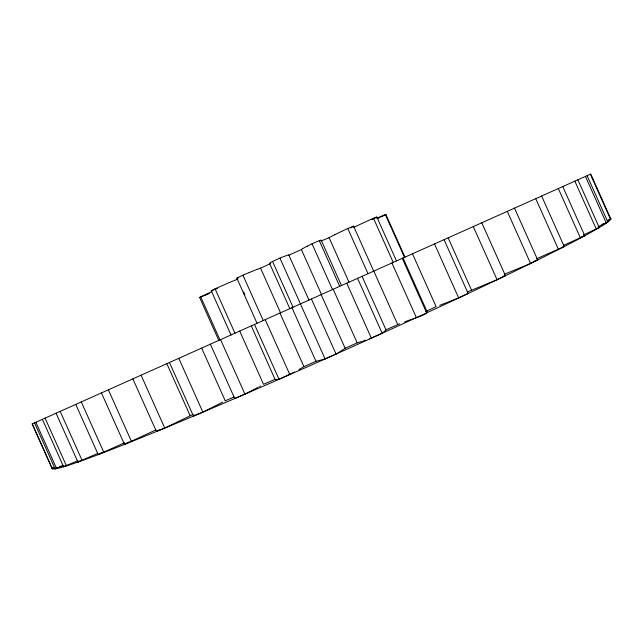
<?xml version="1.0" encoding="UTF-8"?>
<svg xmlns="http://www.w3.org/2000/svg" width="643" height="643" viewBox="0 0 643 643"><rect width="100%" height="100%" fill="white"/><g stroke="black" fill="none" stroke-linecap="round" stroke-linejoin="round"><path stroke-width="0.96" d="M386.121 329.98L382.159 333.267L369.468 338.845M607.474 220.862L610.834 218.925L590.756 174.036L32.158 423.906L52.115 468.546L54.968 467.598M275.059 379.466L251.3 325.88M610.609 219.432L590.37 174.205M234.374 397.655L234.711 398.539L244.951 394.127L257.779 387.48M169.471 362.483L193.463 416.101L194.58 415.065M404.592 322.03C408.498 319.909 429.894 314.339 426.639 311.606M362.266 341.329L357.186 342.864L345.154 348.273L337.864 353.015M321.09 240.538L321.106 240.522A15.311 0.595 -24.1 0 1 320.777 240.763M288.482 254.998L288.884 255.167A77.658 2.829 -24.1 0 1 301.414 249.597L302.355 248.825M587.107 175.668L607.828 221.996L598.135 226.738M211.973 291.609A33.565 1.214 -24 0 0 207.167 293.787L206.861 293.923A46.28 1.656 -24 0 0 200.656 296.761L199.651 297.492L218.789 340.42M132.876 378.856L156.434 431.509L156.972 431.148M270.454 262.682L270.526 262.633A50.009 1.945 -24.1 0 1 272.536 261.428L279.914 258.076A49.599 1.913 -24 0 1 284.093 256.469L284.27 256.404A35.767 1.382 -24 0 1 287.911 255.126A15.311 0.595 -24.1 0 1 288.385 255.006M157.254 430.963L157.993 430.488M336.514 353.795L325.085 358.955L316.01 361.326L303.922 366.639L300.209 368.873M158.467 430.191L159.07 429.813M577.88 179.791L599.244 227.566L583.37 234.968M101.449 392.913L124.493 444.417L126.454 443.3M337.43 353.272L336.98 353.529M299.879 369.058L299.035 369.54M126.912 443.035L127.611 442.641M128.287 442.263L128.704 442.03M260.616 385.953L260.126 386.218M294.663 371.967L279.038 379.298L275.108 379.675M562.762 186.558L584.768 235.74L563.437 245.425M75.761 404.407L98.226 454.633L100.204 453.572M259.298 386.66L258.872 386.893M100.493 453.419L101.369 452.953M101.964 452.632L102.567 452.318M225.114 400.87L234.092 397.028M321.476 240.876A77.658 2.829 -24.1 0 1 329.071 237.661L333.371 235.41A15.094 0.579 -24.2 0 1 334.545 234.824L334.738 234.727M231.014 334.955L211.25 290.773L215.075 288.795A47.518 1.744 -24 0 1 221.771 285.854L222.076 285.717A34.449 1.278 -24 0 1 229.8 282.39L230.025 282.293A14.877 0.563 -24 0 1 231.552 281.65L237.886 279.07M222.663 402.164L202.858 412.131L193.463 416.101M56.062 413.216L77.916 462.068L80.616 460.677M541.623 196.011L564.232 246.558L536.632 258.751M307.274 246.165L307.467 246.068A49.407 1.897 -24.2 0 1 312.024 243.785L319.266 240.635A50.09 1.953 -24.1 0 1 320.793 240.265L320.849 240.257M193.149 414.349L164.745 428.085L156.434 431.509M42.382 419.332L63.593 466.754L65.482 465.813M65.867 465.628L66.631 465.243M514.513 208.139L537.685 259.941L530.571 263.453L504.498 274.223M156.016 429.878L124.493 444.417M34.529 422.845L55.097 468.827L56.319 468.233M56.721 468.032L57.131 467.831M59.606 466.633L60.024 466.432M60.86 466.03L61.278 465.821M353.738 227.381L356.929 225.854A14.789 0.555 -24.2 0 1 358.497 225.114L358.746 225.002A34.232 1.262 -24.2 0 1 366.534 221.425L366.84 221.288A47.204 1.72 -24.2 0 1 373.495 218.29L376.846 217.069L396.474 260.937M481.784 222.775L505.454 275.686L497.071 279.713L467.164 292.043M257.047 323.308L236.817 278.089L242.933 275.18A48.691 1.833 -24 0 1 248.954 272.656L249.219 272.544M52.091 468.49L52.509 468.265M52.935 468.056L53.361 467.855M341.329 231.552L341.602 231.424A48.41 1.816 -24.2 0 1 347.807 228.514L353.57 226.135L373.696 271.129M124.581 442.762L98.226 454.633M444.064 239.654L468.136 293.473L458.676 297.926L439.716 305.329M97.881 453.323L77.916 462.068M425.843 311.437L436.115 306.655L412.468 253.784M399.657 323.783L385.985 329.795L362.073 276.329M77.964 460.669L63.593 466.754M63.279 465.58L55.097 468.827M275.18 379.257L263.542 384.321L239.718 331.057M379.081 217.262L379.37 217.133A45.983 1.64 -24.2 0 1 385.35 214.553L385.929 214.601L404.961 257.144M607.362 220.372L607.804 220.187M205.101 295.274L204.844 295.386A48.916 1.857 -24 0 1 199.603 297.54M610.834 218.925L609.974 219.287M608.672 219.826L609.106 219.649M601.969 224.375L602.821 224.029M605.336 223L605.754 222.832M603.664 223.692L604.082 223.515M607.828 221.996L606.59 222.494M598.094 228.016L596.937 228.474M599.244 227.566L598.48 227.863M580.967 237.187L581.674 236.921M582.373 236.656L584.768 235.74M214.85 289.446L214.674 289.511A49.744 1.921 -24 0 1 211.25 290.773M256.742 269.513L260.552 268.155A77.658 2.829 -24.1 0 1 270.655 263.461M561.628 247.491L564.232 246.558M365.288 340.316L365.763 340.147M364.356 340.629L364.814 340.477M363.898 340.79L363.231 341.007M535.233 260.728L534.767 260.881M535.924 260.503L537.685 259.941M502.48 276.442L503.549 276.152M504.474 275.911L505.454 275.686M237.669 278.025L237.733 278.017A50.13 1.953 -24.1 0 1 236.817 278.089M315.986 361.326L291.946 307.7M585.443 176.407L606.317 223.081M574.85 181.149L596.366 229.254M558.317 188.544L580.468 238.063M535.748 198.639L558.494 249.492M507.271 211.378L530.571 263.453M473.296 226.577L497.071 279.713M448.139 237.83L471.48 289.993M434.515 243.922L458.676 297.926M385.35 214.553L404.495 257.353M403.057 257.996L427.153 311.887M402.269 258.349L426.647 312.852M373.495 218.29L393.227 262.392M391.925 262.971L416.367 317.602M373.784 271.089L397.655 324.45M347.807 228.514L368.005 273.677M357.588 278.339L382.159 333.267M329.071 237.661L348.988 282.181M346.762 283.177L371.357 338.17M321.243 240.297L341.481 285.54M319.266 240.635L339.713 286.336M333.203 289.246L357.186 342.864M312.024 243.785L332.495 289.559M301.414 249.597L321.492 294.486M321.162 294.631L345.154 348.273M311.413 298.987L336.048 354.06M288.884 255.167L308.978 300.08M279.914 258.076L325.085 358.955M272.544 261.428L293.023 307.217M269.602 263.429L289.824 308.648M260.552 268.155L280.525 312.803M279.954 313.061L303.922 366.639M265.238 319.643L289.808 374.572M242.933 275.18L263.228 320.544M243.625 291.906L244.854 294.655M254.499 324.45L279.038 379.298M215.075 288.795L234.936 333.203M220.565 339.625L244.951 394.127M200.664 296.761L219.962 339.898M210.39 344.182L234.711 398.539M201.661 348.08L225.243 400.806M178.786 358.32L202.858 412.131M166.85 363.657L190.095 415.619M141.082 375.182L164.745 428.085M108.37 389.811L131.542 441.612M81.291 401.931L103.901 452.471M60.169 411.375L82.167 460.557M45.082 418.127L66.446 465.886M35.871 422.242L56.592 468.562M32.246 423.866L52.324 468.755M610.127 218.226A306.028 11.453 -24.1 0 1 335.059 354.51A306.028 11.453 -24.1 0 1 52.372 467.622M209.361 293.489A34.802 1.31 -24 0 1 205.125 295.266M217.68 288.353A35.494 1.358 -24 0 1 214.891 289.43M238.248 277.88A35.904 1.399 -24.1 0 1 237.781 277.993M249.195 272.56A35.228 1.342 -24 0 1 255.512 269.98L255.665 269.931A15.159 0.587 -24 0 1 256.75 269.505M269.795 263.453A15.328 0.595 -24.1 0 1 269.706 263.461M269.594 263.365A35.96 1.399 -24.1 0 1 270.502 262.657M302.499 248.728A15.287 0.595 -24.1 0 1 303.062 248.399L303.158 248.343A35.662 1.374 -24.2 0 1 307.314 246.148M320.801 240.281A35.984 1.407 -24.1 0 1 321.146 240.506M334.706 234.743A35.044 1.326 -24.2 0 1 341.353 231.544M353.578 226.135A50.082 1.953 -24.1 0 1 352.243 227.035L352.163 227.092A35.831 1.39 -24.2 0 1 351.785 227.317M350.748 227.919A35.831 1.39 -24.2 0 1 350.668 227.96M376.854 217.069A49.567 1.905 -24.2 0 1 373.261 218.917M372.659 219.223A35.341 1.35 -24.2 0 1 371.879 219.617M376.766 218.274A33.348 1.198 -24.2 0 1 379.065 217.27M385.929 214.601A48.651 1.833 -24.2 0 1 380.76 217.069M379.691 217.575A34.593 1.286 -24.2 0 1 378.1 218.323"/></g></svg>
